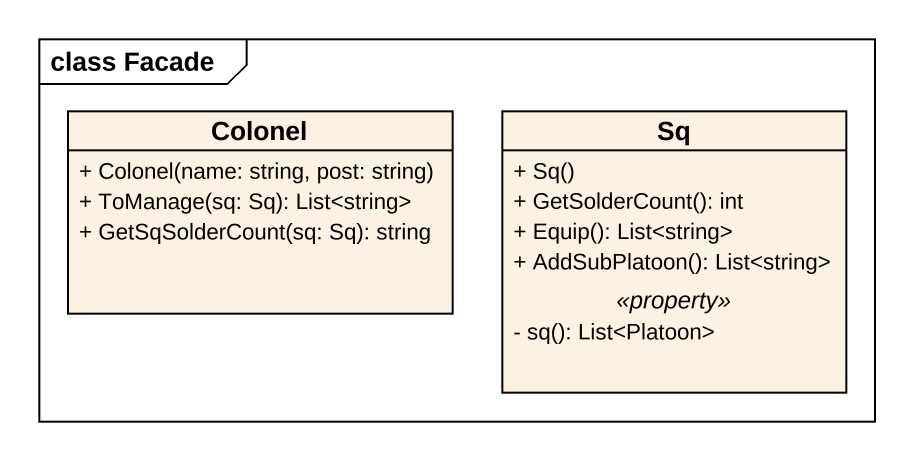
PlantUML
@startuml
mainframe class Facade
hide circle
hide empty members
skinparam classAttributeIconSize 0
class Colonel {
  + Colonel(name: string, post: string)
  + ToManage(sq: Sq): List<string>
  + GetSqSolderCount(sq: Sq): string
}
class Sq {
  + Sq()
  + GetSolderCount(): int
  + Equip(): List<string>
  + AddSubPlatoon(): List<string>
  .. <<property>> ..
  - sq(): List<Platoon>
}
@enduml
